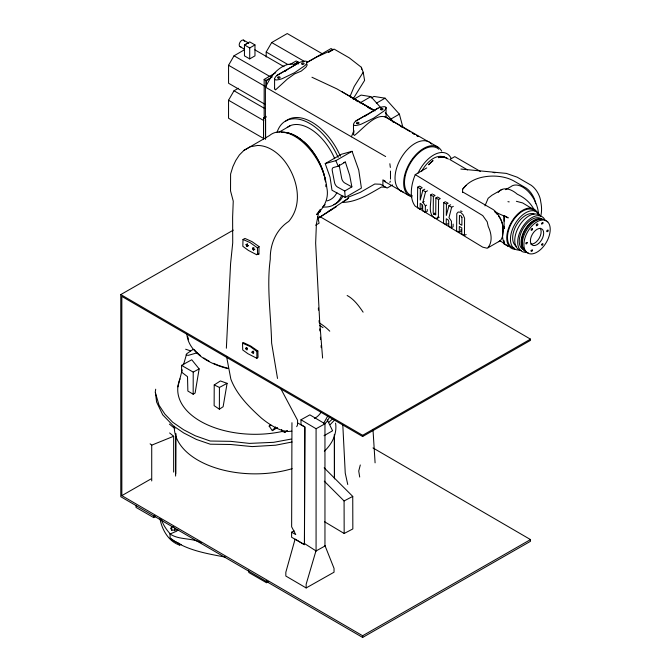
<?xml version="1.0" encoding="UTF-8"?>
<svg xmlns="http://www.w3.org/2000/svg" width="671" height="671" viewBox="0 0 671 671"><rect width="100%" height="100%" fill="white"/><g stroke="black" fill="none" stroke-linecap="round" stroke-linejoin="round"><path stroke-width="1.01" d="M175.743 473.835L175.76 433.483L175.609 476.091M306.983 64.466A1.787 1.015 0.9 0 1 307.142 65.104L305.942 67.201L301.271 71.084L294.594 73.902L287.381 79.027L275.555 89.88L274.582 88.824L274.582 79.069M324.957 423.812L324.957 546.026L316.075 550.95L316.083 428.744L300.985 419.769L309.868 414.846L324.957 423.812L316.083 428.744M385.548 117.115C375.643 113.097 363.095 128.723 354.456 135.433L353.483 134.385L353.483 124.621M462.587 192.443L462.587 189.314C468.006 181.648 476.871 177.79 485.93 176.59A29.709 17.169 0 0 1 513.709 180.893L526.316 188.182A15.366 8.874 60 0 1 535.676 203.707M500.113 240.788L508.249 246.324L504.114 243.934L504.114 242.575A22.621 13.059 -60 0 1 504.114 226.58L504.114 228.576M504.114 221.111L504.114 215.5L508.249 217.89L494.51 211.742M193.173 394.212L193.223 372.111L181.539 365.376L181.69 372.212L187.511 376.683L187.863 391.042L193.173 394.212L195.11 393.055L199.136 368.891L191.738 359.773L181.539 365.376M219.375 409.193L219.434 387.452L227.092 383.334L223.124 406.735L219.375 409.193L214.133 405.661L214.225 384.936L220.407 380.952L227.092 383.334M294.108 530.845L291.625 532.204L291.608 537.245L304.433 544.667L304.97 426.932L300.985 424.567L300.985 419.769M291.625 532.204L295.735 534.561L291.642 526.802L291.952 422.713M324.949 546.018L324.957 545.54L334.032 568.362L334.041 572.204L306.161 587.947L285.829 576.037L285.829 572.254L295.097 539.123L304.441 544.667L304.735 427.066L297.924 423.082M427.251 209.461L427.234 211.29L425.322 212.338L425.339 205.754L422.898 202.248L425.548 191.847L427.469 190.79M453.126 224.089L453.11 226.815L451.407 227.754L451.432 221.187L448.983 217.664L451.633 207.264L453.336 206.324M466.152 234.523L464.449 235.462L464.592 218.159L463.107 214.77L460.541 212.221L458.184 212.028L456.775 213.571L456.582 230.816L459.258 232.392L460.96 231.461L460.977 229.474M390.488 179.09L390.488 171.071M421.363 187.184L419.576 186.127L417.664 187.184L417.454 207.691L420.13 209.277L422.051 208.22L422.076 205.251M420.13 209.277L420.189 203.33L422.059 204.554L422.688 205.997L422.646 210.761L425.322 212.338M417.664 187.184L420.34 188.769L420.222 200.059L422.873 190.262L424.785 189.205M432.409 193.953L430.707 194.892C432.007 202.265 426.865 213.579 435.11 218.251L437.173 218.343L439.161 217.253L437.618 217.337M430.707 194.892L433.382 196.477L433.214 212.824L433.877 214.317L435.705 214.846L435.898 197.962L437.601 197.022L440.277 198.608L438.574 199.539L435.898 197.962M438.574 199.539L438.389 216.473L437.173 218.343M445.452 201.661L443.749 202.6L443.539 223.107L446.215 224.684L447.918 223.753M446.215 224.684L446.274 218.746L448.094 219.887L448.773 221.413L448.731 226.169L451.407 227.754M443.749 202.6L446.425 204.185L446.307 215.475L448.958 205.678L450.66 204.739M459.258 232.392L459.316 226.454L461.833 227.939L461.774 233.877L464.449 235.462M274.582 88.824L274.59 88.094M353.483 134.385L353.944 131.6M258.897 254.049L259.031 246.567L252.019 241.635L244.932 238.431L243.003 239.488L242.827 246.299L248.413 250.417L256.574 254.678L258.897 254.049L257.589 253.73L256.574 254.678M316.075 550.95L304.718 543.686M171.659 530.509L171.751 526.869L173.303 526.584M226.362 348.224L230.581 263.661L232.72 242.885L232.619 217.169L233.248 201.124L230.53 190.899L230.598 174.032L232.879 166.66L235.731 160.554L239.379 154.959L243.917 150.396L269.516 135.55A45.829 26.454 60 0 1 303.569 142.848A45.829 26.454 60 0 1 326.802 187.544C329.159 198.281 324.261 207.607 316.544 214.653L320.302 209.327L319.983 211.793L318.524 212.724M174.636 530.711L174.77 528.06M503.149 231.369L503.317 229.264A15.534 8.966 60 0 0 498.368 215.81M155.697 389.205L155.253 392.183L159.027 405.192L164.89 414.124L172.699 422.227L183.653 429.775L195.269 435.773L210.233 441.032L230.564 441.333L249.419 443.397L273.625 442.323L291.206 439.077M177.882 386.857L182.193 369.864M183.468 364.873L186.689 353.751L193.223 349.323M252.464 248.84L252.757 247.708L254.292 249.218L253.437 250.073L252.464 248.84L253.957 247.716M316.083 550.472L306.161 584.198L306.161 587.947M159.95 518.616C161.912 529.545 168.413 541.262 179.367 545.037L179.845 543.686L173.814 541.027L170.115 538.57L170.057 533.99L176.641 531.197L177.932 529.964M389.859 182.445L390.337 181.162M392.518 184.936L387.108 188.056L380.499 184.24L374.754 184.022L360.386 192.317L348.308 197.165L347.721 198.658L317.811 218.461M351.411 136.783L353.936 130.585M484.974 205.88L488.144 198.281L491.977 195.227L502.034 189.415M360.293 464.978L358.733 471.034L359.706 477.047M265.406 139.014L265.406 87.121L270.27 78.322A28.266 16.322 -60 0 1 294.233 64.466L295.114 64.768M329.931 416.632L326.634 422L324.454 423.896M327.909 415.743L323.565 423.46M245.636 348.694L246.19 347.553L247.524 348.886L246.97 350.027L245.636 348.694L247.205 347.939M296.708 426.655L297.488 425.079L297.589 420.314L281.082 389.214M421.74 171.172C426.051 163.154 436.007 152.434 445.854 157.752M264.793 104.164L228.559 83.246L228.559 65.272L234.036 55.794L244.412 49.797M263.871 138.62L228.543 118.222L228.543 100.239L234.011 90.77L238.339 88.27M266.202 57.01L266.202 52.011L271.68 42.541L287.247 33.55L322.575 53.948M434.598 213.076L433.877 214.317L435.697 214.108M306.915 62.495L316.779 57.001L334.108 49.1L349.272 57.857L361.359 67.293L363.196 72.267L364.596 80.411L353.072 98.989M363.196 72.267L354.221 86.467L349.96 96.59L374.091 110.396M171.751 526.869L170.593 528.555L172.271 530.182L176.834 529.939M270.472 424.659L269.172 426.127L272.317 430.623L275.563 426.915M466.018 185.481L462.587 189.314M330.3 424.475L334.653 420.012M242.516 343.166L243.187 342.495L250.568 345.951L257.865 350.983L258.05 357.282L256.892 358.314L247.951 353.734L242.734 349.968L242.516 343.166L250.149 346.521L256.825 351.419L256.892 358.314M322.357 207.297L325.108 204.596M328.614 422.562L333.068 418.41M284.99 71.453L287.146 69.608L299.241 62.546A14.879 8.589 0 0 1 305.062 61.145A1.787 1.032 0 0 1 307.142 62.344A14.879 8.589 0 0 1 304.718 65.708L294.594 72.686L282.499 78.532A14.879 8.589 0 0 1 276.67 79.933A1.787 1.032 0 0 1 274.59 78.733A14.879 8.589 0 0 1 277.022 75.37L299.241 62.546M364.613 116.393L378.142 108.098A14.879 8.589 0 0 1 383.971 106.697A1.787 1.032 0 0 1 386.043 107.897A14.879 8.589 0 0 1 383.619 111.26L373.495 118.247L361.401 124.085A14.879 8.589 0 0 1 355.571 125.494A1.787 1.032 0 0 1 353.5 124.294A14.879 8.589 0 0 1 355.924 120.923L378.142 108.098M253.537 351.118L251.977 352.342L253.311 353.642L253.797 352.535L252.455 351.227L251.977 352.342L253.688 351.797M257.589 253.73L257.412 247.834L259.031 246.567M336.364 206.693L317.777 218.553M270.832 425.104L269.172 426.127L270.975 425.355M253.437 250.073L254.888 249.218M272.317 430.623L277.568 427.519M462.587 191.906L493.177 209.562A15.366 8.874 60 0 1 502.654 225.976A25.817 14.905 60 0 1 500.423 240.612L487.196 248.245L482.743 247.171L415.248 206.215A36.326 20.969 -60 0 1 415.248 174.628L426.79 167.909M244.445 44.923L249.713 41.887L254.972 44.923L254.972 55.852L249.713 58.889L244.445 55.852L244.445 44.923L249.713 47.96L254.972 44.923M266.06 117.442L264.156 116.343L264.156 79.413L275.706 72.745M289.922 64.542L296.146 60.952L298.251 62.168L298.251 64.013M272.275 76.922L266.06 80.512L266.06 86.668M293.596 64.609L298.041 62.051M264.156 79.413L266.27 80.637L270.27 78.322M294.259 64.475L298.251 62.168M307.192 62.328L331.046 48.547L333.051 49.704L328.639 52.254M328.53 52.195L332.95 49.646M263.51 139.342L263.51 117.911L266.202 116.36M278.893 132.279L290.56 125.536M353.835 99.274L361.099 95.089L370.887 96.624L381.145 108.073M359.991 102.915L370.887 96.624M371.273 97.941L373.898 96.431L385.079 98.184L399.388 114.145L402.944 127.507M376.339 103.233L385.079 98.184M390.648 119.195L399.388 114.145M325.217 163.607L341.422 154.255L352.049 151.31L358.742 170.065L361.409 188.098L345.204 197.459L331.994 190.228L330.04 177.178L325.217 163.607L335.844 160.663L352.049 151.31M338.218 166.182L345.372 162.055L349.692 175.29L351.872 186.874L344.718 191.009L337.605 187.117A4.462 2.575 60 0 1 334.544 182.587L332.254 170.635A4.462 2.575 60 0 1 333.437 167.507L338.218 166.182L335.844 160.663M332.212 209.218L328.924 211.113M315.655 225.196L319.094 223.208L317.71 216.456M136.003 505.38L136.003 507.385L153.684 517.593L155.487 516.553M324.026 435.714L332.581 430.774L327.23 419.803M248.706 570.769A1.485 0.856 60 0 1 248.782 571.281L248.782 572.497L266.462 582.705L268.266 581.665M372.992 447.934L530.501 539.585L530.501 541.287L362.634 637.45L120.788 496.725L120.788 294.577L233.307 230.128M319.455 216.339L530.501 339.14L530.501 340.356L362.634 436.519L121.837 296.406L121.837 495.634L150.874 479.002M120.788 294.577L362.634 435.303L530.501 339.14M121.837 495.634L362.634 635.747L530.501 539.585M277.022 75.37L287.146 69.608M243.917 150.396L250.358 146.731L257.521 145.473A45.074 30.514 70.6 0 1 284.638 161.132C297.337 177.807 303.611 203.959 288.756 221.388C276.091 229.583 269.918 244.403 270.279 259.149C266.513 287.029 271.009 315.118 271.621 343.057L277.517 378.444M355.924 120.923L366.047 115.16M505.557 189.667L510.899 186.655A22.319 12.732 60.6 0 1 527.817 191.092A22.319 12.732 60.6 0 1 538.419 213.739M286.45 431.118L284.647 432.116L282.08 431.503A77.366 44.663 0 0 1 203.573 422.956A77.366 44.663 0 0 1 180.004 378.889M420.34 188.769L422.26 187.712M422.898 202.248L424.181 201.543M433.382 196.477L435.085 195.538L433.298 194.481M446.425 204.185L448.127 203.246L446.341 202.189M193.223 372.111L199.136 368.891M246.039 244.697L247.071 244.152L247.943 245.93L246.869 246.349L246.039 244.697L247.565 243.892M352.745 496.414L352.837 528.941L344.173 533.479L344.08 500.952L352.745 496.414L324.16 467.83M170.115 538.57L170.652 538.293C186.026 550.346 206.702 553.516 225.422 557.156M246.869 246.349L248.471 245.552M425.339 205.754L426.63 205.183M256.825 351.419L257.865 350.983M150.111 443.825L151.721 445.15L173.655 436.276L173.655 472.082M197.324 352.77L188.249 355.37L186.001 354.875M343.46 162.583L345.372 162.055M319.983 211.793L318.708 212.128L316.393 223.938L315.647 243.162L319.648 320.981L322.6 358.079M179.367 545.037L181.371 544.525M292.095 441.996L275.638 445.2L252.195 446.592L230.564 444.487L210.233 444.194L196.427 439.463L183.653 432.929L173.588 426.068L162.751 414.871L156.603 402.038L155.412 392.602M291.835 431.176L287.825 431.512L283.162 430.69A46.232 17.723 47.1 0 1 261.547 418.209C249.318 407.188 236.62 394.623 230.841 379.073L226.53 356.318M385.64 187.209L381.413 187.05C369.453 193.894 356.779 202.147 342.571 202.416L348.635 198.13L348.308 197.165M460.868 169.05L506.328 173.395L517.19 177.186L531.273 185.322A15.366 8.874 60 0 1 540.742 201.728A32.938 19.014 60 0 1 540.742 215.928M281.25 132.221L287.842 132.866A41.996 24.231 60 0 1 310.363 148.434C317.962 158.146 323.816 169.495 325.51 181.816M509.205 201.887L507.939 201.686M446.844 157.886L442.273 157.115L438.364 157.626L444.403 156.922L448.387 159.077M493.135 172.455L494.938 172.782M516.393 201.3L522.675 202.952L530.878 207.909M185.657 349.23L190.547 350.866M201.183 542.764C191.42 537.479 179.308 540.298 170.057 533.99M460.608 210.912L462.076 211.491M243.003 239.488L250.157 242.617L257.412 247.834M311.956 77.249L336.867 88.874L375.014 110.883M319.715 325.443L323.019 327.674M214.225 384.936L219.434 387.452M347.15 295.492C354.02 299.216 358.8 305.817 363.112 312.158M351.872 186.874L344.76 182.99A4.462 2.575 60 0 1 341.698 178.452L339.409 166.5A4.462 2.575 60 0 1 339.501 164.445M374.552 110.614L342.135 91.801M271.68 42.541L304.248 61.346M427.855 141.405L384.894 116.603L410.375 131.801M429.146 142.026L437.777 147.008M356.192 100.667L357.995 101.707M367.918 107.435L370.618 108.996M392.267 121.493L394.07 122.533L385.255 112.653M400.386 126.182L402.189 127.222M413.009 133.47L414.812 134.51M416.616 135.55L418.419 136.59L416.624 135.5M266.202 52.011L287.918 64.55M243.506 40.101L248.773 43.137A3.716 2.147 -60 0 0 246.182 44.101M254.863 49.839L284.026 66.681M240.126 46.702L244.512 49.235M234.036 55.794L270.22 76.687M228.559 65.272L264.751 86.165M265.406 87.121L385.657 156.553M234.011 90.77L264.777 108.526M385.657 181.447L382.898 179.853L382.898 185.632M402.164 191.604L386.882 182.789A28.266 16.322 -60 0 1 383.577 180.608M400.159 190.522L408.79 195.504M263.51 117.911L265.615 119.128L265.615 139.048M228.543 100.239L263.829 120.612M480.319 171.39L454.795 156.628L449.796 159.513L467.528 169.906M422.873 190.262L425.548 191.847M448.958 205.678L451.633 207.264M412.128 132.816L414.829 134.426M324.605 521.786L344.173 533.479M415.248 174.628L482.743 215.584L487.196 221.816L488.245 226.53A24.349 16.054 51.7 0 1 488.245 247.213L488.253 247.633M169.402 424.097L174.972 428.685M169.637 432.963L173.655 436.276M324.286 481.166L344.08 500.952M170.61 534.393L168.044 531.357A91.055 52.556 0 0 1 161.35 519.438M533.973 209.545C530.551 202.583 524.185 197.45 517.266 194.187A24.248 13.999 60 0 0 498.201 192.476M347.746 484.496L345.246 473.147L342.78 424.525M281.661 429.49L282.08 431.503M361.359 67.293L361.703 69.289M389.859 163.732L390.337 167.44M319.069 320.528L319.237 322.617M319.74 328.882L319.899 330.971M320.402 337.228L320.57 339.316M321.074 345.582L321.233 347.67M344.718 191.009L345.204 197.459M375.089 462.839L372.975 429.339M318.373 308.039L318.473 310.119M325.787 184.751L325.871 186.681M334.401 434.707L334.435 477.576M334.393 434.33L334.435 478.876M504.114 215.5L504.114 228.719M504.114 240.763L504.114 243.934M502.487 227.117L502.487 231.428M386.06 107.57L386.06 117.324M362.634 435.303L362.634 436.519M362.634 635.747L362.634 637.45M266.462 580.692L266.462 582.705M266.27 80.637L266.27 85.251M249.713 47.96L249.713 58.889M153.684 517.593L153.684 516.376A1.485 0.856 60 0 1 153.986 515.697M151.721 445.15L151.721 480.948M540.096 228.157A9.394 5.418 -60 0 1 539.157 238.322A9.394 5.418 -60 0 1 530.811 244.034M528.329 252.925A18.595 10.736 -60 0 1 525.972 231.067A18.595 10.736 -60 0 1 546.169 221.027M521.283 250.518A20.088 11.6 -60 0 1 518.616 226.999A20.088 11.6 -60 0 1 540.432 216.012M526.735 252.237A20.088 11.6 -60 0 1 521.518 228.761A20.088 11.6 -60 0 1 544.751 219.618M524.63 250.09A17.84 10.3 -60 0 1 522.692 229.272A17.84 10.3 -60 0 1 541.765 219.241M525.502 250.837A17.84 10.3 -60 0 1 524.487 230.363A17.84 10.3 -60 0 1 542.755 219.669M523.816 248.79A17.119 9.88 -60 0 1 525.376 229.692A17.119 9.88 -60 0 1 541.195 219.719M496.087 213.168A15.534 8.966 60 0 1 497.253 214.418M514.741 249.293A22.613 13.059 -60 0 1 512.451 220.474A22.613 13.059 -60 0 1 537.756 213.697M514.64 248.295A21.573 12.455 -60 0 1 511.403 223.443A21.573 12.455 -60 0 1 534.753 210.904M516.46 246.374A18.453 10.644 -60 0 1 516.074 225.783A18.453 10.644 -60 0 1 534.082 214.024M519.48 250.065A21.573 12.447 -60 0 1 515.093 223.854A21.573 12.447 -60 0 1 539.836 215.626M244.487 48.463A3.716 2.147 -60 0 1 244.487 47.406M240.923 46.777A3.716 2.147 -60 0 1 240.126 42.055A3.716 2.147 -60 0 1 244.412 41.376M341.64 195.462A48.354 27.914 60 0 1 323.581 207.02M277.048 132.363A48.354 27.914 60 0 1 304.802 121.023A48.354 27.914 60 0 1 338.142 157.433M336.892 192.627A42.105 24.307 60 0 1 327.029 200.889M287.272 127.364A42.105 24.307 60 0 1 334.72 158.733M283.934 132.288A42.105 24.307 60 0 1 301.799 140.138M303.376 141.447A42.105 24.307 60 0 1 325.552 181.656M403.263 191.965A28.266 16.322 -60 0 1 401.166 157.861A28.266 16.322 -60 0 1 431.638 144.089M285.712 121.149A48.354 27.914 60 0 1 340.348 156.158M342.998 196.024A48.354 27.914 60 0 1 333.89 204.58M335.575 423.149A80.788 46.643 0 0 1 324.345 451.239M292.153 468.66A80.788 46.643 0 0 1 174.326 426.194M319.681 323.145A50.644 31.898 65 0 1 329.771 331.18M321.367 411.734A48.203 27.83 60 0 1 314.489 418.436M500.423 240.612A15.366 8.874 60 0 1 498.57 241.686M412.388 195.873A27.075 15.634 -60 0 1 409.931 163.976A27.075 15.634 -60 0 1 438.834 149.256M411.893 196.939A28.266 16.322 -60 0 1 410.887 161.082A28.266 16.322 -60 0 1 441.711 151.185M418.041 173.143A27.075 15.634 -60 0 1 435.781 153.936A27.075 15.634 -60 0 1 451.222 158.524M154.33 515.63A1.485 0.856 60 0 1 154.733 515.764M228.023 368.278A67.696 39.086 0 0 1 219.081 365.544M218.134 365.2A67.696 39.086 0 0 1 213.554 363.313M209.058 361.107A67.696 39.086 0 0 1 203.783 357.945M200.629 355.664A67.696 39.086 0 0 1 194.263 349.599M188.585 339.719A67.696 39.086 0 0 1 187.83 336.825M227.788 368.589A68.291 39.43 0 0 1 186.857 333.932M461.933 217.521L461.858 225.263L459.341 223.779L459.484 215.466L461.162 215.945L461.933 217.521M532.438 228.945L531.927 230.161A0.948 0.545 -60.1 0 1 531.155 230.119A0.948 0.545 -60.1 0 1 531.474 228.987A0.948 0.545 -60.1 0 1 532.329 228.727L532.438 228.945M541.656 244.554L541.942 245.351A0.948 0.545 -60 0 0 542.956 244.227A0.948 0.545 -60 0 0 542.151 243.808L541.656 244.554M527.18 242.592L527.154 242.919A0.948 0.545 -60 0 1 526.089 243.892A0.948 0.545 -60 0 1 526.198 242.558L527.18 242.592M546.924 231.05L547.024 231.721L547.88 231.42A0.948 0.545 -60.1 0 0 547.989 230.078A0.948 0.545 -60.1 0 0 546.924 231.05M531.155 250.577L531.096 250.912A0.948 0.545 -60 0 0 532.002 251.139A0.948 0.545 -60 0 0 532.262 249.738L531.155 250.577M542.982 223.057L541.807 224.231A0.956 0.554 -60 0 1 542.076 222.831A0.956 0.554 -60 0 1 542.982 223.057M536.322 224.735L536.381 225.808L537.53 225.347A1.199 0.688 -60 0 0 537.865 224.122L537.161 223.787L536.322 224.735M430.824 162.432L428.484 164.789L433.047 160.612L430.824 162.432M287.515 430.941L284.647 432.116L287.507 430.95M547.712 221.883L546.966 221.254A18.595 10.736 -60 0 0 525.955 235.219A18.595 10.736 -60 0 0 533.437 253.646A18.595 10.736 -60 0 0 550.212 229.23A18.671 10.778 -60 0 0 549.767 225.724A18.494 10.677 -60 0 0 548.459 222.814L547.712 221.883M538.687 243.464A9.394 5.418 -60 0 0 541.782 228.886A9.394 5.418 -60 0 0 530.644 238.608A9.394 5.418 -60 0 0 538.687 243.464M357.064 123.607A1.25 0.721 0 0 0 359.027 123.078A1.25 0.721 0 0 0 357.249 122.365A1.25 0.721 0 0 0 357.064 123.607M381.044 109.759A1.25 0.721 0 0 0 383.007 109.23A1.25 0.721 0 0 0 381.237 108.517A1.25 0.721 0 0 0 381.044 109.759M278.155 78.054A1.25 0.721 0 0 0 280.117 77.526A1.25 0.721 0 0 0 278.348 76.813A1.25 0.721 0 0 0 278.155 78.054M302.143 64.206A1.25 0.721 0 0 0 304.106 63.678A1.25 0.721 0 0 0 302.336 62.957A1.25 0.721 0 0 0 302.143 64.206"/></g></svg>
